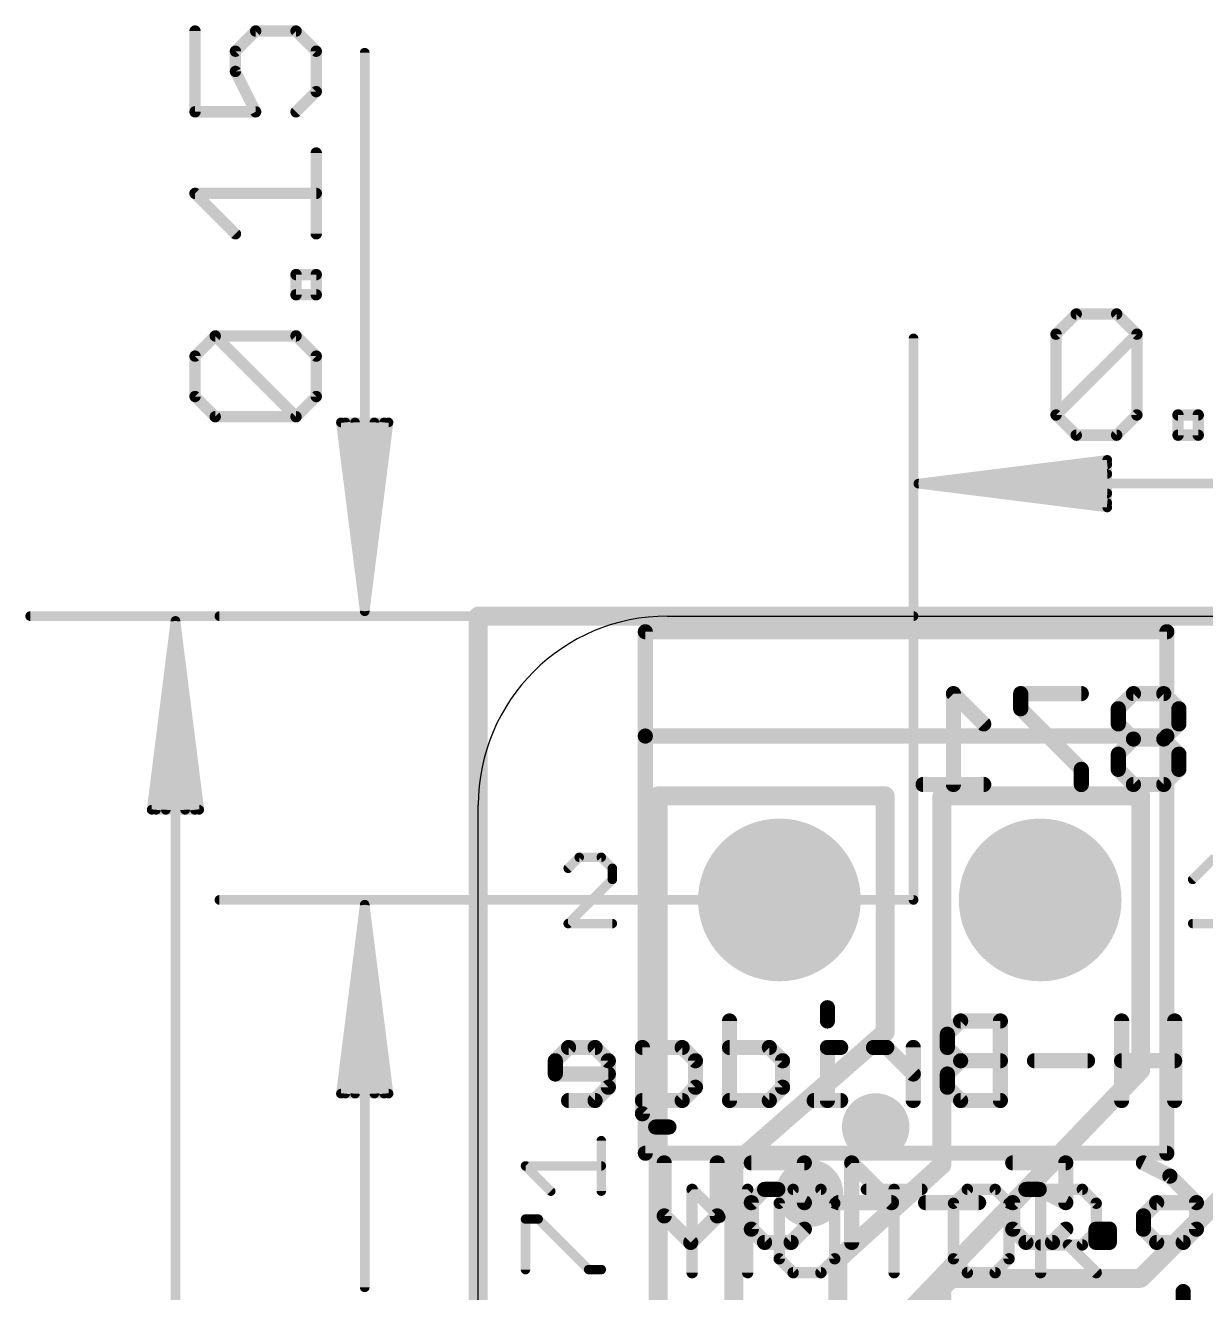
# Model space of a CAD drawing. Extents: x -6.4 to 25.8, y -12.4 to 32.1.
# Drawn here: x -6.08 to 9.76, y 15.05 to 32.06 of the extents above; entities that cross this region are included whole.
import ezdxf

# ---------------------------------------------------------------- set-up
doc = ezdxf.new("R2010")
doc.units = 0
for name, color, linetype in [('1', 12, 'CONTINUOUS'), ('16', 132, 'CONTINUOUS'), ('17', 110, 'CONTINUOUS'), ('18', 110, 'CONTINUOUS'), ('20', 53, 'CONTINUOUS'), ('21', 40, 'CONTINUOUS'), ('22', 6, 'CONTINUOUS'), ('23', 53, 'CONTINUOUS'), ('47', 253, 'CONTINUOUS')]:
    doc.layers.add(name, color=color, linetype=linetype)

# ---------------------------------------------------------------- blocks, each defined once
blk = doc.blocks.new('ROUNDP')
at = {"const_width": 0.5}
blk.add_lwpolyline([(0, -0.25, 1), (0, 0.25, 1), (0, -0.25)], format="xyb", dxfattribs=at)
blk = doc.blocks.new('ROUNDV')
at = {"const_width": 0.5}
blk.add_lwpolyline([(0, -0.25, 1), (0, 0.25, 1), (0, -0.25)], format="xyb", dxfattribs=at)

msp = doc.modelspace()

# ---------------------------------------------------------------- linework, layer by layer
at = {"layer": '1', "const_width": 0.254}
for points in [[(0, 24.13), (0, 0)], [(20.32, 24.13), (0, 24.13)], [(2.413, 12.319), (2.413, 21.717)], [(2.413, 21.717), (5.461, 21.717)], [(5.461, 21.717), (5.461, 18.542)], [(6.223, 16.764), (6.223, 21.717)], [(6.223, 21.717), (8.89, 21.717)], [(8.89, 21.717), (8.89, 18.034)], [(5.461, 18.542), (3.429, 16.764)], [(8.89, 18.034), (5.842, 14.859)], [(10.795, 17.145), (8.89, 15.24)], [(3.429, 16.764), (3.429, 12.319)], [(4.826, 15.494), (6.223, 16.764)], [(4.826, 12.7), (4.826, 15.494)], [(6.35, 15.24), (6.223, 15.113)], [(8.89, 15.24), (6.35, 15.24)], [(6.223, 15.113), (6.223, 12.954)]]:
    msp.add_lwpolyline(points, dxfattribs=at)
at = {"layer": '1', "const_width": 0.127}
for points in [[(0.0635, 24.13, 1), (-0.0635, 24.13)], [(0, 24.1935, 1), (0, 24.0665)], [(2.4765, 21.717, 1), (2.3495, 21.717)], [(2.413, 21.7805, 1), (2.413, 21.6535)], [(5.5245, 21.717, 1), (5.3975, 21.717)], [(5.461, 21.6535, 1), (5.461, 21.7805)], [(6.2865, 21.717, 1), (6.1595, 21.717)], [(6.223, 21.7805, 1), (6.223, 21.6535)], [(8.9535, 21.717, 1), (8.8265, 21.717)], [(8.89, 21.6535, 1), (8.89, 21.7805)], [(5.3975, 18.542, 1), (5.5245, 18.542)], [(5.5028, 18.4942, 1), (5.4192, 18.5898)], [(8.8265, 18.034, 1), (8.9535, 18.034)], [(8.9358, 17.99, 1), (8.8442, 18.078)], [(3.4925, 16.764, 1), (3.3655, 16.764)], [(3.3872, 16.8118, 1), (3.4708, 16.7162)], [(6.2657, 16.717, 1), (6.1803, 16.811)], [(6.1595, 16.764, 1), (6.2865, 16.764)], [(4.8895, 15.494, 1), (4.7625, 15.494)], [(4.7833, 15.541, 1), (4.8687, 15.447)], [(6.35, 15.3035, 1), (6.35, 15.1765)], [(6.3949, 15.1951, 1), (6.3051, 15.2849)], [(8.8451, 15.2849, 1), (8.9349, 15.1951)], [(8.89, 15.1765, 1), (8.89, 15.3035)], [(6.2865, 15.113, 1), (6.1595, 15.113)], [(6.1781, 15.1579, 1), (6.2679, 15.0681)]]:
    msp.add_lwpolyline(points, format="xyb", dxfattribs=at)
at = {"layer": '16', "const_width": 0.254}
for points in [[(0, 24.13), (0, 0)], [(20.32, 24.13), (0, 24.13)]]:
    msp.add_lwpolyline(points, dxfattribs=at)
at = {"layer": '16', "const_width": 0.127}
for points in [[(0.0635, 24.13, 1), (-0.0635, 24.13)], [(0, 24.1935, 1), (0, 24.0665)]]:
    msp.add_lwpolyline(points, format="xyb", dxfattribs=at)
at = {"layer": '20'}
for p, q in [((2.54, 24.13), (17.78, 24.13)), ((0, 2.54), (0, 21.59))]:
    msp.add_line(p, q, dxfattribs=at)
msp.add_arc((2.54, 21.59), 2.54, 90, 180, dxfattribs=at)
at = {"layer": '21'}
for points, const_width in [([(9.242, 23.92), (2.242, 23.92)], 0.2032), ([(2.242, 23.92), (2.242, 22.52)], 0.2032), ([(9.242, 22.52), (9.242, 23.92)], 0.2032), ([(2.242, 22.52), (2.242, 16.92)], 0.2032), ([(9.242, 22.52), (2.242, 22.52)], 0.2032), ([(9.242, 16.92), (9.242, 22.52)], 0.2032), ([(1.3548, 20.8923), (1.2065, 20.744)], 0.127), ([(1.6514, 20.8923), (1.3548, 20.8923)], 0.127), ([(1.7997, 20.744), (1.6514, 20.8923)], 0.127), ([(9.5885, 20.5957), (9.8851, 20.8923)], 0.127), ([(1.7997, 20.5957), (1.7997, 20.744)], 0.127), ([(1.2065, 20.0025), (1.7997, 20.5957)], 0.127), ([(1.7997, 20.0025), (1.2065, 20.0025)], 0.127), ([(9.5885, 20.0025), (10.1817, 20.0025)], 0.127), ([(1.651, 16.4107), (1.651, 17.0886)], 0.127), ([(2.242, 16.92), (9.242, 16.92)], 0.2032), ([(0.9731, 16.4107), (0.6341, 16.7496)], 0.127), ([(0.6341, 16.7496), (1.651, 16.7496)], 0.127), ([(2.8702, 15.3162), (2.8702, 16.4348)], 0.1524), ([(2.8702, 16.4348), (3.2431, 16.0619)], 0.1524), ([(3.2431, 16.0619), (3.6159, 16.4348)], 0.1524), ([(3.6159, 16.4348), (3.6159, 15.3162)], 0.1524), ([(4.226, 16.4348), (4.0396, 16.2483)], 0.1524), ([(4.5989, 16.4348), (4.226, 16.4348)], 0.1524), ([(4.7853, 16.2483), (4.5989, 16.4348)], 0.1524), ([(5.209, 16.4348), (5.9547, 16.4348)], 0.1524), ([(5.5818, 15.3162), (5.5818, 16.4348)], 0.1524), ([(6.5648, 16.4348), (6.3784, 16.2483)], 0.1524), ([(6.9377, 16.4348), (6.5648, 16.4348)], 0.1524), ([(7.1241, 16.2483), (6.9377, 16.4348)], 0.1524), ([(7.5478, 15.3162), (7.5478, 16.4348)], 0.1524), ([(7.5478, 16.4348), (8.1071, 16.4348)], 0.1524), ([(8.1071, 16.4348), (8.2935, 16.2483)], 0.1524), ([(4.0396, 16.2483), (4.0396, 15.5026)], 0.1524), ([(4.7853, 15.5026), (4.7853, 16.2483)], 0.1524), ([(6.3784, 16.2483), (6.3784, 15.5026)], 0.1524), ([(7.1241, 15.5026), (7.1241, 16.2483)], 0.1524), ([(8.2935, 16.2483), (8.2935, 15.8755)], 0.1524), ([(0.6341, 15.3582), (0.6341, 16.0361)], 0.127), ([(0.6341, 16.0361), (0.8036, 16.0361)], 0.127), ([(0.8036, 16.0361), (1.4815, 15.3582)], 0.127), ([(8.2935, 15.8755), (8.1071, 15.689)], 0.1524), ([(8.1071, 15.689), (7.5478, 15.689)], 0.1524), ([(7.9206, 15.689), (8.2935, 15.3162)], 0.1524), ([(4.0396, 15.5026), (4.226, 15.3162)], 0.1524), ([(4.5989, 15.3162), (4.7853, 15.5026)], 0.1524), ([(6.3784, 15.5026), (6.5648, 15.3162)], 0.1524), ([(6.9377, 15.3162), (7.1241, 15.5026)], 0.1524), ([(1.4815, 15.3582), (1.651, 15.3582)], 0.127), ([(4.226, 15.3162), (4.5989, 15.3162)], 0.1524), ([(6.5648, 15.3162), (6.9377, 15.3162)], 0.1524)]:
    msp.add_lwpolyline(points, dxfattribs=dict(at, const_width=const_width))
for points, const_width in [([(2.242, 23.9708, 1), (2.242, 23.8692)], 0.1016), ([(2.2928, 23.92, 1), (2.1912, 23.92)], 0.1016), ([(9.2928, 23.92, 1), (9.1912, 23.92)], 0.1016), ([(9.242, 23.8692, 1), (9.242, 23.9708)], 0.1016), ([(2.2928, 22.52, 1), (2.1912, 22.52)], 0.1016), ([(2.242, 22.5708, 1), (2.242, 22.4692)], 0.1016), ([(2.1912, 22.52, 1), (2.2928, 22.52)], 0.1016), ([(9.2928, 22.52, 1), (9.1912, 22.52)], 0.1016), ([(9.1912, 22.52, 1), (9.2928, 22.52)], 0.1016), ([(9.242, 22.4692, 1), (9.242, 22.5708)], 0.1016), ([(1.3548, 20.924, 1), (1.3548, 20.8605)], 0.0635), ([(1.3772, 20.8698, 1), (1.3323, 20.9147)], 0.0635), ([(1.6738, 20.9147, 1), (1.6289, 20.8698)], 0.0635), ([(1.6514, 20.8605, 1), (1.6514, 20.924)], 0.0635), ([(1.184, 20.7664, 1), (1.229, 20.7215)], 0.0635), ([(1.8314, 20.744, 1), (1.7679, 20.744)], 0.0635), ([(1.7772, 20.7215, 1), (1.8221, 20.7664)], 0.0635), ([(1.7679, 20.5957, 1), (1.8314, 20.5957)], 0.0635), ([(1.8221, 20.5732, 1), (1.7772, 20.6181)], 0.0635), ([(9.566, 20.6181, 1), (9.611, 20.5732)], 0.0635), ([(1.184, 20.025, 1), (1.229, 19.98)], 0.0635), ([(1.2065, 20.0343, 1), (1.2065, 19.9708)], 0.0635), ([(1.7997, 19.9708, 1), (1.7997, 20.0343)], 0.0635), ([(9.5885, 20.0343, 1), (9.5885, 19.9708)], 0.0635), ([(1.6827, 17.0886, 1), (1.6193, 17.0886)], 0.0635), ([(2.242, 16.9708, 1), (2.242, 16.8692)], 0.1016), ([(9.242, 16.8692, 1), (9.242, 16.9708)], 0.1016), ([(2.1912, 16.92, 1), (2.2928, 16.92)], 0.1016), ([(9.1912, 16.92, 1), (9.2928, 16.92)], 0.1016), ([(0.6341, 16.7814, 1), (0.6341, 16.7179)], 0.0635), ([(0.6566, 16.7721, 1), (0.6117, 16.7272)], 0.0635), ([(1.651, 16.7179, 1), (1.651, 16.7814)], 0.0635), ([(2.9083, 16.4348, 1), (2.8321, 16.4348)], 0.0762), ([(2.8971, 16.4617, 1), (2.8433, 16.4078)], 0.0762), ([(3.654, 16.4348, 1), (3.5778, 16.4348)], 0.0762), ([(3.6428, 16.4078, 1), (3.589, 16.4617)], 0.0762), ([(4.226, 16.4729, 1), (4.226, 16.3967)], 0.0762), ([(4.253, 16.4078, 1), (4.1991, 16.4617)], 0.0762), ([(4.6258, 16.4617, 1), (4.5719, 16.4078)], 0.0762), ([(4.5989, 16.3967, 1), (4.5989, 16.4729)], 0.0762), ([(5.209, 16.4729, 1), (5.209, 16.3967)], 0.0762), ([(5.6199, 16.4348, 1), (5.5437, 16.4348)], 0.0762), ([(5.9547, 16.3967, 1), (5.9547, 16.4729)], 0.0762), ([(6.5648, 16.4729, 1), (6.5648, 16.3967)], 0.0762), ([(6.5918, 16.4078, 1), (6.5379, 16.4617)], 0.0762), ([(6.9646, 16.4617, 1), (6.9107, 16.4078)], 0.0762), ([(6.9377, 16.3967, 1), (6.9377, 16.4729)], 0.0762), ([(7.5859, 16.4348, 1), (7.5097, 16.4348)], 0.0762), ([(7.5478, 16.4729, 1), (7.5478, 16.3967)], 0.0762), ([(8.134, 16.4617, 1), (8.0801, 16.4078)], 0.0762), ([(8.1071, 16.3967, 1), (8.1071, 16.4729)], 0.0762), ([(0.9506, 16.3882, 1), (0.9955, 16.4331)], 0.0635), ([(1.6193, 16.4107, 1), (1.6827, 16.4107)], 0.0635), ([(4.0777, 16.2483, 1), (4.0015, 16.2483)], 0.0762), ([(4.0127, 16.2753, 1), (4.0665, 16.2214)], 0.0762), ([(4.8234, 16.2483, 1), (4.7472, 16.2483)], 0.0762), ([(4.7584, 16.2214, 1), (4.8122, 16.2753)], 0.0762), ([(6.3514, 16.2753, 1), (6.4053, 16.2214)], 0.0762), ([(6.4165, 16.2483, 1), (6.3403, 16.2483)], 0.0762), ([(7.1622, 16.2483, 1), (7.086, 16.2483)], 0.0762), ([(7.0972, 16.2214, 1), (7.151, 16.2753)], 0.0762), ([(8.3316, 16.2483, 1), (8.2554, 16.2483)], 0.0762), ([(8.2666, 16.2214, 1), (8.3204, 16.2753)], 0.0762), ([(0.6341, 16.0679, 1), (0.6341, 16.0044)], 0.0635), ([(0.6659, 16.0361, 1), (0.6024, 16.0361)], 0.0635), ([(0.8261, 16.0586, 1), (0.7812, 16.0137)], 0.0635), ([(0.8036, 16.0044, 1), (0.8036, 16.0679)], 0.0635), ([(3.2161, 16.0888, 1), (3.27, 16.035)], 0.0762), ([(3.2161, 16.035, 1), (3.27, 16.0888)], 0.0762), ([(8.2554, 15.8755, 1), (8.3316, 15.8755)], 0.0762), ([(8.3204, 15.8485, 1), (8.2666, 15.9024)], 0.0762), ([(7.5478, 15.7271, 1), (7.5478, 15.6509)], 0.0762), ([(7.9476, 15.716, 1), (7.8937, 15.6621)], 0.0762), ([(8.0801, 15.716, 1), (8.134, 15.6621)], 0.0762), ([(8.1071, 15.6509, 1), (8.1071, 15.7271)], 0.0762), ([(4.0665, 15.5296, 1), (4.0127, 15.4757)], 0.0762), ([(4.0015, 15.5026, 1), (4.0777, 15.5026)], 0.0762), ([(4.7472, 15.5026, 1), (4.8234, 15.5026)], 0.0762), ([(4.8122, 15.4757, 1), (4.7584, 15.5296)], 0.0762), ([(6.4053, 15.5296, 1), (6.3514, 15.4757)], 0.0762), ([(6.3403, 15.5026, 1), (6.4165, 15.5026)], 0.0762), ([(7.086, 15.5026, 1), (7.1622, 15.5026)], 0.0762), ([(7.151, 15.4757, 1), (7.0972, 15.5296)], 0.0762), ([(0.6024, 15.3582, 1), (0.6659, 15.3582)], 0.0635), ([(1.4815, 15.3899, 1), (1.4815, 15.3264)], 0.0635), ([(1.4591, 15.3357, 1), (1.504, 15.3806)], 0.0635), ([(1.651, 15.3264, 1), (1.651, 15.3899)], 0.0635), ([(2.8321, 15.3162, 1), (2.9083, 15.3162)], 0.0762), ([(3.5778, 15.3162, 1), (3.654, 15.3162)], 0.0762), ([(4.226, 15.3543, 1), (4.226, 15.2781)], 0.0762), ([(4.1991, 15.2893, 1), (4.253, 15.3431)], 0.0762), ([(4.5719, 15.3431, 1), (4.6258, 15.2893)], 0.0762), ([(4.5989, 15.2781, 1), (4.5989, 15.3543)], 0.0762), ([(5.5437, 15.3162, 1), (5.6199, 15.3162)], 0.0762), ([(6.5648, 15.3543, 1), (6.5648, 15.2781)], 0.0762), ([(6.5379, 15.2893, 1), (6.5918, 15.3431)], 0.0762), ([(6.9107, 15.3431, 1), (6.9646, 15.2893)], 0.0762), ([(6.9377, 15.2781, 1), (6.9377, 15.3543)], 0.0762), ([(7.5097, 15.3162, 1), (7.5859, 15.3162)], 0.0762), ([(8.2665, 15.2893, 1), (8.3204, 15.3431)], 0.0762)]:
    msp.add_lwpolyline(points, format="xyb", dxfattribs=dict(at, const_width=const_width))
at = {"layer": '22', "const_width": 0.1016}
for points in [[(6.4133, 23.1256, 1), (6.3414, 23.0537)], [(6.4281, 23.0896, 1), (6.3265, 23.0896)], [(7.2803, 23.1404, 1), (7.2803, 23.0388)], [(7.3311, 23.0896, 1), (7.2295, 23.0896)], [(8.0938, 23.0388, 1), (8.0938, 23.1404)], [(8.7934, 23.1404, 1), (8.7934, 23.0388)], [(8.8293, 23.0537, 1), (8.7575, 23.1256)], [(9.2361, 23.1256, 1), (9.1643, 23.0537)], [(9.2002, 23.0388, 1), (9.2002, 23.1404)], [(7.3162, 22.9222, 1), (7.2444, 22.8503)], [(8.6409, 22.8863, 1), (8.5392, 22.8863)], [(8.5541, 22.9222, 1), (8.626, 22.8503)], [(9.4543, 22.8863, 1), (9.3527, 22.8863)], [(9.3676, 22.8503, 1), (9.4395, 22.9222)], [(7.2295, 22.8863, 1), (7.3311, 22.8863)], [(6.7482, 22.647, 1), (6.82, 22.7188)], [(8.626, 22.7188, 1), (8.5541, 22.647)], [(8.5392, 22.6829, 1), (8.6409, 22.6829)], [(9.3527, 22.6829, 1), (9.4543, 22.6829)], [(9.4395, 22.647, 1), (9.3676, 22.7188)], [(8.7934, 22.5303, 1), (8.7934, 22.4287)], [(8.8293, 22.4436, 1), (8.7575, 22.5154)], [(8.7575, 22.4436, 1), (8.8293, 22.5154)], [(9.2361, 22.5154, 1), (9.1643, 22.4436)], [(9.1643, 22.5154, 1), (9.2361, 22.4436)], [(9.2002, 22.4287, 1), (9.2002, 22.5303)], [(8.6409, 22.2761, 1), (8.5392, 22.2761)], [(8.5541, 22.3121, 1), (8.626, 22.2402)], [(9.4543, 22.2761, 1), (9.3527, 22.2761)], [(9.3676, 22.2402, 1), (9.4395, 22.3121)], [(8.1446, 22.0728, 1), (8.043, 22.0728)], [(8.0579, 22.0369, 1), (8.1297, 22.1087)], [(8.626, 22.1087, 1), (8.5541, 22.0369)], [(8.5392, 22.0728, 1), (8.6409, 22.0728)], [(9.3527, 22.0728, 1), (9.4543, 22.0728)], [(9.4395, 22.0369, 1), (9.3676, 22.1087)], [(5.9706, 21.9202, 1), (5.9706, 21.8186)], [(6.7841, 21.8186, 1), (6.7841, 21.9202)], [(8.7934, 21.9202, 1), (8.7934, 21.8186)], [(8.7575, 21.8335, 1), (8.8293, 21.9053)], [(9.1643, 21.9053, 1), (9.2361, 21.8335)], [(9.2002, 21.8186, 1), (9.2002, 21.9202)], [(6.3265, 21.8694, 1), (6.4281, 21.8694)], [(8.043, 21.8694, 1), (8.1446, 21.8694)], [(4.7369, 18.8733, 1), (4.6353, 18.8733)], [(3.4234, 18.6953, 1), (3.3218, 18.6953)], [(4.6353, 18.6953, 1), (4.7369, 18.6953)], [(6.4741, 18.7461, 1), (6.4741, 18.6445)], [(6.51, 18.6594, 1), (6.4382, 18.7312)], [(7.0587, 18.6953, 1), (6.9571, 18.6953)], [(7.0079, 18.6445, 1), (7.0079, 18.7461)], [(8.6857, 18.6953, 1), (8.5841, 18.6953)], [(9.3975, 18.6953, 1), (9.2959, 18.6953)], [(6.3469, 18.5174, 1), (6.2453, 18.5174)], [(6.2602, 18.5533, 1), (6.332, 18.4814)], [(1.2118, 18.3902, 1), (1.2118, 18.2886)], [(1.2477, 18.3035, 1), (1.1759, 18.3753)], [(1.6036, 18.3753, 1), (1.5318, 18.3035)], [(1.5677, 18.2886, 1), (1.5677, 18.3902)], [(2.254, 18.3394, 1), (2.1524, 18.3394)], [(2.2032, 18.3902, 1), (2.2032, 18.2886)], [(2.773, 18.3753, 1), (2.7012, 18.3035)], [(2.7371, 18.2886, 1), (2.7371, 18.3902)], [(3.3726, 18.3902, 1), (3.3726, 18.2886)], [(3.9424, 18.3753, 1), (3.8706, 18.3035)], [(3.9065, 18.2886, 1), (3.9065, 18.3902)], [(4.6861, 18.3902, 1), (4.6861, 18.2886)], [(4.7369, 18.3394, 1), (4.6353, 18.3394)], [(4.864, 18.2886, 1), (4.864, 18.3902)], [(5.3047, 18.3902, 1), (5.3047, 18.2886)], [(5.5185, 18.3753, 1), (5.4467, 18.3035)], [(5.4826, 18.2886, 1), (5.4826, 18.3902)], [(5.8893, 18.3394, 1), (5.7877, 18.3394)], [(6.332, 18.3753, 1), (6.2602, 18.3035)], [(6.2453, 18.3394, 1), (6.3469, 18.3394)], [(1.0846, 18.1615, 1), (0.983, 18.1615)], [(0.9979, 18.1974, 1), (1.0698, 18.1255)], [(1.7964, 18.1615, 1), (1.6948, 18.1615)], [(1.7097, 18.1255, 1), (1.7816, 18.1974)], [(2.9658, 18.1615, 1), (2.8642, 18.1615)], [(2.8791, 18.1255, 1), (2.951, 18.1974)], [(4.1352, 18.1615, 1), (4.0336, 18.1615)], [(4.0485, 18.1255, 1), (4.1204, 18.1974)], [(6.4741, 18.2123, 1), (6.4741, 18.1107)], [(6.51, 18.1255, 1), (6.4382, 18.1974)], [(6.4382, 18.1255, 1), (6.51, 18.1974)], [(7.0079, 18.1107, 1), (7.0079, 18.2123)], [(7.4655, 18.2123, 1), (7.4655, 18.1107)], [(8.1773, 18.1107, 1), (8.1773, 18.2123)], [(8.6349, 18.2123, 1), (8.6349, 18.1107)], [(9.3467, 18.1107, 1), (9.3467, 18.2123)], [(1.0338, 18.0343, 1), (1.0338, 17.9327)], [(0.983, 17.9835, 1), (1.0846, 17.9835)], [(1.7456, 17.9327, 1), (1.7456, 18.0343)], [(5.8026, 17.9476, 1), (5.8745, 18.0194)], [(6.3469, 17.9835, 1), (6.2453, 17.9835)], [(6.2602, 18.0194, 1), (6.332, 17.9476)], [(1.7816, 17.7696, 1), (1.7097, 17.8415)], [(2.951, 17.7696, 1), (2.8791, 17.8415)], [(4.1204, 17.7696, 1), (4.0485, 17.8415)], [(6.332, 17.8415, 1), (6.2602, 17.7696)], [(1.2118, 17.6784, 1), (1.2118, 17.5768)], [(1.5318, 17.6635, 1), (1.6036, 17.5917)], [(1.5677, 17.5768, 1), (1.5677, 17.6784)], [(1.6948, 17.8056, 1), (1.7964, 17.8056)], [(2.2032, 17.6784, 1), (2.2032, 17.5768)], [(2.7012, 17.6635, 1), (2.773, 17.5917)], [(2.7371, 17.5768, 1), (2.7371, 17.6784)], [(2.8642, 17.8056, 1), (2.9658, 17.8056)], [(3.3726, 17.6784, 1), (3.3726, 17.5768)], [(3.8706, 17.6635, 1), (3.9424, 17.5917)], [(3.9065, 17.5768, 1), (3.9065, 17.6784)], [(4.0336, 17.8056, 1), (4.1352, 17.8056)], [(4.5081, 17.6784, 1), (4.5081, 17.5768)], [(4.864, 17.5768, 1), (4.864, 17.6784)], [(6.2453, 17.8056, 1), (6.3469, 17.8056)], [(6.4741, 17.6784, 1), (6.4741, 17.5768)], [(6.4382, 17.5917, 1), (6.51, 17.6635)], [(7.0079, 17.5768, 1), (7.0079, 17.6784)], [(2.2392, 17.4856, 1), (2.1673, 17.4137)], [(3.3218, 17.6276, 1), (3.4234, 17.6276)], [(4.6353, 17.6276, 1), (4.7369, 17.6276)], [(5.7877, 17.6276, 1), (5.8893, 17.6276)], [(6.9571, 17.6276, 1), (7.0587, 17.6276)], [(8.5841, 17.6276, 1), (8.6857, 17.6276)], [(9.2959, 17.6276, 1), (9.3975, 17.6276)], [(2.1524, 17.4497, 1), (2.254, 17.4497)], [(2.3812, 17.3225, 1), (2.3812, 17.2209)], [(2.3453, 17.2358, 1), (2.4171, 17.3076)], [(2.5591, 17.2209, 1), (2.5591, 17.3225)], [(2.5464, 16.7903, 1), (2.4448, 16.7903)], [(3.2582, 16.7903, 1), (3.1566, 16.7903)], [(3.665, 16.8411, 1), (3.665, 16.7395)], [(4.4276, 16.7903, 1), (4.326, 16.7903)], [(4.3768, 16.7395, 1), (4.3768, 16.8411)], [(5.0631, 16.7903, 1), (4.9615, 16.7903)], [(5.0482, 16.8262, 1), (4.9764, 16.7544)], [(7.1732, 16.8411, 1), (7.1732, 16.7395)], [(7.9358, 16.7903, 1), (7.8342, 16.7903)], [(7.885, 16.7395, 1), (7.885, 16.8411)], [(8.95, 16.8357, 1), (8.9045, 16.7449)], [(9.3191, 16.6483, 1), (9.2472, 16.5764)], [(9.2604, 16.5669, 1), (9.3059, 16.6578)], [(3.8429, 16.4852, 1), (3.8429, 16.3836)], [(3.8788, 16.3985, 1), (3.807, 16.4703)], [(4.0436, 16.4798, 1), (3.9982, 16.389)], [(4.0209, 16.3836, 1), (4.0209, 16.4852)], [(7.3511, 16.4852, 1), (7.3511, 16.3836)], [(7.387, 16.3985, 1), (7.3152, 16.4703)], [(7.5518, 16.4798, 1), (7.5064, 16.389)], [(7.5291, 16.3836, 1), (7.5291, 16.4852)], [(3.7158, 16.2565, 1), (3.6142, 16.2565)], [(3.6291, 16.2924, 1), (3.7009, 16.2205)], [(4.3541, 16.211, 1), (4.3995, 16.3019)], [(4.8344, 16.3073, 1), (4.8344, 16.2057)], [(5.5103, 16.2205, 1), (5.5821, 16.2924)], [(5.5462, 16.2057, 1), (5.5462, 16.3073)], [(6.0038, 16.3073, 1), (6.0038, 16.2057)], [(6.7156, 16.2057, 1), (6.7156, 16.3073)], [(7.1372, 16.2924, 1), (7.2091, 16.2205)], [(7.224, 16.2565, 1), (7.1224, 16.2565)], [(7.8623, 16.211, 1), (7.9077, 16.3019)], [(9.1052, 16.3073, 1), (9.1052, 16.2057)], [(9.1411, 16.2205, 1), (9.0693, 16.2924)], [(9.6899, 16.2565, 1), (9.5883, 16.2565)], [(9.6031, 16.2205, 1), (9.675, 16.2924)], [(9.6391, 16.2057, 1), (9.6391, 16.3073)], [(2.5315, 16.1144, 1), (2.4597, 16.0426)], [(3.2433, 16.0426, 1), (3.1715, 16.1144)], [(4.326, 16.2565, 1), (4.4276, 16.2565)], [(7.8342, 16.2565, 1), (7.9358, 16.2565)], [(8.8913, 16.1144, 1), (8.9632, 16.0426)], [(8.9781, 16.0785, 1), (8.8765, 16.0785)], [(2.4448, 16.0785, 1), (2.5464, 16.0785)], [(3.1566, 16.0785, 1), (3.2582, 16.0785)], [(3.7009, 15.9365, 1), (3.6291, 15.8646)], [(4.4127, 15.8646, 1), (4.3409, 15.9365)], [(7.2091, 15.9365, 1), (7.1372, 15.8646)], [(7.9209, 15.8646, 1), (7.8491, 15.9365)], [(8.2917, 15.9514, 1), (8.2917, 15.8498)], [(8.3425, 15.9006, 1), (8.2409, 15.9006)], [(8.5205, 15.9006, 1), (8.4189, 15.9006)], [(8.4697, 15.8498, 1), (8.4697, 15.9514)], [(8.9632, 15.9365, 1), (8.8913, 15.8646)], [(9.675, 15.8646, 1), (9.6031, 15.9365)], [(3.6142, 15.9006, 1), (3.7158, 15.9006)], [(3.8429, 15.7734, 1), (3.8429, 15.6718)], [(4.1988, 15.6718, 1), (4.1988, 15.7734)], [(7.1224, 15.9006, 1), (7.224, 15.9006)], [(7.3511, 15.7734, 1), (7.3511, 15.6718)], [(7.707, 15.6718, 1), (7.707, 15.7734)], [(8.2917, 15.7734, 1), (8.2917, 15.6718)], [(8.4697, 15.6718, 1), (8.4697, 15.7734)], [(8.8765, 15.9006, 1), (8.9781, 15.9006)], [(9.1052, 15.7734, 1), (9.1052, 15.6718)], [(9.4611, 15.6718, 1), (9.4611, 15.7734)], [(9.5883, 15.9006, 1), (9.6899, 15.9006)], [(2.8156, 15.7585, 1), (2.8874, 15.6867)], [(2.8156, 15.6867, 1), (2.8874, 15.7585)], [(3.807, 15.6867, 1), (3.8788, 15.7585)], [(4.1629, 15.7585, 1), (4.2348, 15.6867)], [(4.9615, 15.7226, 1), (5.0631, 15.7226)], [(7.3152, 15.6867, 1), (7.387, 15.7585)], [(7.6711, 15.7585, 1), (7.7429, 15.6867)], [(8.2409, 15.7226, 1), (8.3425, 15.7226)], [(8.4189, 15.7226, 1), (8.5205, 15.7226)], [(9.0693, 15.6867, 1), (9.1411, 15.7585)], [(9.4252, 15.7585, 1), (9.497, 15.6867)], [(9.5119, 15.0633, 1), (9.4103, 15.0633)]]:
    msp.add_lwpolyline(points, format="xyb", dxfattribs=at)
at = {"layer": '22', "const_width": 0.2032}
for points in [[(6.7841, 22.6829), (6.3773, 23.0896)], [(6.3773, 23.0896), (6.3773, 21.8694)], [(8.0938, 23.0896), (7.2803, 23.0896)], [(7.2803, 23.0896), (7.2803, 22.8863)], [(8.7934, 23.0896), (8.59, 22.8863)], [(9.2002, 23.0896), (8.7934, 23.0896)], [(9.4035, 22.8863), (9.2002, 23.0896)], [(7.2803, 22.8863), (8.0938, 22.0728)], [(8.59, 22.8863), (8.59, 22.6829)], [(9.4035, 22.6829), (9.4035, 22.8863)], [(8.59, 22.6829), (8.7934, 22.4795)], [(9.2002, 22.4795), (9.4035, 22.6829)], [(8.7934, 22.4795), (8.59, 22.2761)], [(9.2002, 22.4795), (8.7934, 22.4795)], [(9.4035, 22.2761), (9.2002, 22.4795)], [(8.59, 22.2761), (8.59, 22.0728)], [(9.4035, 22.0728), (9.4035, 22.2761)], [(8.0938, 22.0728), (8.0938, 21.8694)], [(8.59, 22.0728), (8.7934, 21.8694)], [(9.2002, 21.8694), (9.4035, 22.0728)], [(6.7841, 21.8694), (5.9706, 21.8694)], [(8.7934, 21.8694), (9.2002, 21.8694)], [(4.6861, 18.8733), (4.6861, 18.6953)], [(3.3726, 18.6953), (3.3726, 17.6276)], [(6.4741, 18.6953), (6.2961, 18.5174)], [(7.0079, 18.6953), (6.4741, 18.6953)], [(7.0079, 17.6276), (7.0079, 18.6953)], [(8.6349, 18.6953), (8.6349, 17.6276)], [(9.3467, 17.6276), (9.3467, 18.6953)], [(6.2961, 18.5174), (6.2961, 18.3394)], [(1.2118, 18.3394), (1.0338, 18.1615)], [(1.5677, 18.3394), (1.2118, 18.3394)], [(1.7456, 18.1615), (1.5677, 18.3394)], [(2.2032, 17.4497), (2.2032, 18.3394)], [(2.2032, 18.3394), (2.7371, 18.3394)], [(2.7371, 18.3394), (2.915, 18.1615)], [(3.9065, 18.3394), (3.3726, 18.3394)], [(4.0844, 18.1615), (3.9065, 18.3394)], [(4.864, 18.3394), (4.6861, 18.3394)], [(4.6861, 18.3394), (4.6861, 17.6276)], [(5.4826, 18.3394), (5.3047, 18.3394)], [(5.8385, 17.9835), (5.4826, 18.3394)], [(5.8385, 17.6276), (5.8385, 18.3394)], [(6.2961, 18.3394), (6.4741, 18.1615)], [(1.0338, 18.1615), (1.0338, 17.9835)], [(1.7456, 17.8056), (1.7456, 18.1615)], [(2.915, 18.1615), (2.915, 17.8056)], [(4.0844, 17.8056), (4.0844, 18.1615)], [(6.4741, 18.1615), (6.2961, 17.9835)], [(7.0079, 18.1615), (6.4741, 18.1615)], [(8.1773, 18.1615), (7.4655, 18.1615)], [(9.3467, 18.1615), (8.6349, 18.1615)], [(1.0338, 17.9835), (1.7456, 17.9835)], [(6.2961, 17.9835), (6.2961, 17.8056)], [(1.5677, 17.6276), (1.7456, 17.8056)], [(2.915, 17.8056), (2.7371, 17.6276)], [(3.9065, 17.6276), (4.0844, 17.8056)], [(6.2961, 17.8056), (6.4741, 17.6276)], [(1.2118, 17.6276), (1.5677, 17.6276)], [(2.7371, 17.6276), (2.2032, 17.6276)], [(3.3726, 17.6276), (3.9065, 17.6276)], [(4.864, 17.6276), (4.5081, 17.6276)], [(6.4741, 17.6276), (7.0079, 17.6276)], [(2.3812, 17.2717), (2.2032, 17.4497)], [(2.5591, 17.2717), (2.3812, 17.2717)], [(2.4956, 16.0785), (2.4956, 16.7903)], [(3.2074, 16.7903), (3.2074, 16.0785)], [(3.665, 16.7903), (4.3768, 16.7903)], [(4.3768, 16.7903), (4.3768, 16.2565)], [(5.0123, 15.7226), (5.0123, 16.7903)], [(5.0123, 16.7903), (5.5462, 16.2565)], [(7.1732, 16.7903), (7.885, 16.7903)], [(7.885, 16.7903), (7.885, 16.2565)], [(8.9273, 16.7903), (9.2832, 16.6124)], [(9.2832, 16.6124), (9.6391, 16.2565)], [(3.8429, 16.4344), (3.665, 16.2565)], [(4.0209, 16.4344), (3.8429, 16.4344)], [(4.3768, 16.2565), (4.0209, 16.4344)], [(7.3511, 16.4344), (7.1732, 16.2565)], [(7.5291, 16.4344), (7.3511, 16.4344)], [(7.885, 16.2565), (7.5291, 16.4344)], [(3.665, 16.2565), (3.665, 15.9006)], [(5.5462, 16.2565), (4.8344, 16.2565)], [(6.7156, 16.2565), (6.0038, 16.2565)], [(7.1732, 16.2565), (7.1732, 15.9006)], [(8.9273, 16.0785), (9.1052, 16.2565)], [(9.1052, 16.2565), (9.6391, 16.2565)], [(9.6391, 16.2565), (9.6391, 15.9006)], [(2.8515, 15.7226), (2.4956, 16.0785)], [(3.2074, 16.0785), (2.8515, 15.7226)], [(8.9273, 15.9006), (8.9273, 16.0785)], [(3.665, 15.9006), (3.8429, 15.7226)], [(4.1988, 15.7226), (4.3768, 15.9006)], [(7.1732, 15.9006), (7.3511, 15.7226)], [(7.707, 15.7226), (7.885, 15.9006)], [(8.4697, 15.9006), (8.2917, 15.9006)], [(8.2917, 15.9006), (8.2917, 15.7226)], [(8.4697, 15.7226), (8.4697, 15.9006)], [(9.1052, 15.7226), (8.9273, 15.9006)], [(9.6391, 15.9006), (9.4611, 15.7226)], [(3.8429, 15.7226), (4.1988, 15.7226)], [(7.3511, 15.7226), (7.707, 15.7226)], [(8.2917, 15.7226), (8.4697, 15.7226)], [(9.4611, 15.7226), (9.1052, 15.7226)], [(9.4611, 15.0633), (9.4611, 14.8853)]]:
    msp.add_lwpolyline(points, dxfattribs=at)
at = {"layer": '23'}
msp.add_point((5.842, 20.32), dxfattribs=at)
at = {"layer": '47'}
for points, const_width in [([(-3.8017, 31.9838), (-3.8017, 30.8991)], 0.1524), ([(-3.2594, 31.7126), (-2.9882, 31.9838)], 0.1524), ([(-2.9882, 31.9838), (-2.4459, 31.9838)], 0.1524), ([(-2.4459, 31.9838), (-2.1747, 31.7126)], 0.1524), ([(-3.2594, 31.4414), (-3.2594, 31.7126)], 0.1524), ([(-2.1747, 31.7126), (-2.1747, 31.1703)], 0.1524), ([(-1.524, 24.195), (-1.524, 31.6928)], 0.13), ([(-2.9882, 30.8991), (-3.2594, 31.4414)], 0.1524), ([(-2.1747, 31.1703), (-2.4459, 30.8991)], 0.1524), ([(-3.8017, 30.8991), (-2.9882, 30.8991)], 0.1524), ([(-2.1747, 29.2619), (-2.1747, 30.3466)], 0.1524), ([(-3.2594, 29.2619), (-3.8017, 29.8043)], 0.1524), ([(-3.8017, 29.8043), (-2.1747, 29.8043)], 0.1524), ([(-2.4459, 28.4434), (-2.4459, 28.7145)], 0.1524), ([(-2.4459, 28.7145), (-2.1747, 28.7145)], 0.1524), ([(-2.1747, 28.7145), (-2.1747, 28.4434)], 0.1524), ([(-2.1747, 28.4434), (-2.4459, 28.4434)], 0.1524), ([(7.7548, 27.9145), (8.026, 28.1857)], 0.1524), ([(8.026, 28.1857), (8.5683, 28.1857)], 0.1524), ([(8.5683, 28.1857), (8.8395, 27.9145)], 0.1524), ([(-3.8017, 27.6197), (-3.5305, 27.8909)], 0.1524), ([(-3.5305, 27.8909), (-2.4459, 27.8909)], 0.1524), ([(-2.4459, 26.8062), (-3.5305, 27.8909)], 0.1524), ([(-2.4459, 27.8909), (-2.1747, 27.6197)], 0.1524), ([(5.842, 20.32), (5.842, 27.858)], 0.13), ([(7.7548, 26.8299), (7.7548, 27.9145)], 0.1524), ([(7.7548, 26.8299), (8.8395, 27.9145)], 0.1524), ([(8.8395, 27.9145), (8.8395, 26.8299)], 0.1524), ([(-3.8017, 27.0774), (-3.8017, 27.6197)], 0.1524), ([(-2.1747, 27.6197), (-2.1747, 27.0774)], 0.1524), ([(-3.5305, 26.8062), (-3.8017, 27.0774)], 0.1524), ([(-2.1747, 27.0774), (-2.4459, 26.8062)], 0.1524), ([(-2.4459, 26.8062), (-3.5305, 26.8062)], 0.1524), ([(8.026, 26.5587), (7.7548, 26.8299)], 0.1524), ([(8.8395, 26.8299), (8.5683, 26.5587)], 0.1524), ([(9.392, 26.5587), (9.392, 26.8299)], 0.1524), ([(9.392, 26.8299), (9.6631, 26.8299)], 0.1524), ([(9.6631, 26.8299), (9.6631, 26.5587)], 0.1524), ([(-1.524, 24.195), (-1.8432, 26.73)], 0.13), ([(-1.8432, 26.73), (-1.2048, 26.73)], 0.13), ([(-1.524, 24.195), (-1.784, 26.73)], 0.13), ([(-1.524, 24.195), (-1.654, 26.73)], 0.13), ([(-1.2048, 26.73), (-1.524, 24.195)], 0.13), ([(-1.394, 26.73), (-1.524, 24.195)], 0.13), ([(-1.264, 26.73), (-1.524, 24.195)], 0.13), ([(8.5683, 26.5587), (8.026, 26.5587)], 0.1524), ([(9.6631, 26.5587), (9.392, 26.5587)], 0.1524), ([(5.907, 25.908), (8.442, 26.2272)], 0.13), ([(5.907, 25.908), (8.442, 26.168)], 0.13), ([(8.442, 26.2272), (8.442, 25.5888)], 0.13), ([(5.907, 25.908), (8.442, 26.038)], 0.13), ([(5.907, 25.908), (14.413, 25.908)], 0.13), ([(8.442, 25.5888), (5.907, 25.908)], 0.13), ([(8.442, 25.778), (5.907, 25.908)], 0.13), ([(8.442, 25.648), (5.907, 25.908)], 0.13), ([(11.176, 24.13), (-6.014, 24.13)], 0.13), ([(5.842, 24.13), (-3.474, 24.13)], 0.13), ([(-4.064, 24.065), (-4.3832, 21.53)], 0.13), ([(-4.064, 24.065), (-4.324, 21.53)], 0.13), ([(-4.064, 24.065), (-4.194, 21.53)], 0.13), ([(-4.064, 0.065), (-4.064, 24.065)], 0.13), ([(-3.7448, 21.53), (-4.064, 24.065)], 0.13), ([(-3.934, 21.53), (-4.064, 24.065)], 0.13), ([(-3.804, 21.53), (-4.064, 24.065)], 0.13), ([(-4.3832, 21.53), (-3.7448, 21.53)], 0.13), ([(5.842, 20.32), (-3.474, 20.32)], 0.13), ([(-1.524, 20.255), (-1.8432, 17.72)], 0.13), ([(-1.524, 20.255), (-1.784, 17.72)], 0.13), ([(-1.524, 20.255), (-1.654, 17.72)], 0.13), ([(-1.524, 20.255), (-1.524, 15.12)], 0.13), ([(-1.2048, 17.72), (-1.524, 20.255)], 0.13), ([(-1.394, 17.72), (-1.524, 20.255)], 0.13), ([(-1.264, 17.72), (-1.524, 20.255)], 0.13), ([(-1.8432, 17.72), (-1.2048, 17.72)], 0.13)]:
    msp.add_lwpolyline(points, dxfattribs=dict(at, const_width=const_width))
for points, const_width in [([(-3.7636, 31.9838, 1), (-3.8398, 31.9838)], 0.0762), ([(-2.9882, 32.0219, 1), (-2.9882, 31.9457)], 0.0762), ([(-2.9613, 31.9568, 1), (-3.0151, 32.0107)], 0.0762), ([(-2.4189, 32.0107, 1), (-2.4728, 31.9568)], 0.0762), ([(-2.4459, 31.9457, 1), (-2.4459, 32.0219)], 0.0762), ([(-3.2213, 31.7126, 1), (-3.2975, 31.7126)], 0.0762), ([(-3.2863, 31.7395, 1), (-3.2324, 31.6856)], 0.0762), ([(-2.1366, 31.7126, 1), (-2.2128, 31.7126)], 0.0762), ([(-2.2016, 31.6856, 1), (-2.1478, 31.7395)], 0.0762), ([(-1.4915, 31.6928, 1), (-1.5565, 31.6928)], 0.065), ([(-3.2975, 31.4414, 1), (-3.2213, 31.4414)], 0.0762), ([(-3.2253, 31.4585, 1), (-3.2934, 31.4244)], 0.0762), ([(-2.2128, 31.1703, 1), (-2.1366, 31.1703)], 0.0762), ([(-2.1478, 31.1433, 1), (-2.2016, 31.1972)], 0.0762), ([(-3.8017, 30.9372, 1), (-3.8017, 30.861)], 0.0762), ([(-2.9882, 30.861, 1), (-2.9882, 30.9372)], 0.0762), ([(-2.4728, 30.926, 1), (-2.4189, 30.8721)], 0.0762), ([(-3.8398, 30.8991, 1), (-3.7636, 30.8991)], 0.0762), ([(-3.0223, 30.8821, 1), (-2.9541, 30.9161)], 0.0762), ([(-2.1366, 30.3466, 1), (-2.2128, 30.3466)], 0.0762), ([(-3.7747, 29.8312, 1), (-3.8286, 29.7773)], 0.0762), ([(-3.8017, 29.8424, 1), (-3.8017, 29.7662)], 0.0762), ([(-2.1747, 29.7662, 1), (-2.1747, 29.8424)], 0.0762), ([(-3.2863, 29.235, 1), (-3.2324, 29.2889)], 0.0762), ([(-2.2128, 29.2619, 1), (-2.1366, 29.2619)], 0.0762), ([(-2.4078, 28.7145, 1), (-2.484, 28.7145)], 0.0762), ([(-2.4459, 28.7526, 1), (-2.4459, 28.6764)], 0.0762), ([(-2.1366, 28.7145, 1), (-2.2128, 28.7145)], 0.0762), ([(-2.1747, 28.6764, 1), (-2.1747, 28.7526)], 0.0762), ([(-2.4459, 28.4815, 1), (-2.4459, 28.4053)], 0.0762), ([(-2.484, 28.4434, 1), (-2.4078, 28.4434)], 0.0762), ([(-2.2128, 28.4434, 1), (-2.1366, 28.4434)], 0.0762), ([(-2.1747, 28.4053, 1), (-2.1747, 28.4815)], 0.0762), ([(8.026, 28.2238, 1), (8.026, 28.1476)], 0.0762), ([(8.0529, 28.1587, 1), (7.999, 28.2126)], 0.0762), ([(8.5952, 28.2126, 1), (8.5414, 28.1587)], 0.0762), ([(8.5683, 28.1476, 1), (8.5683, 28.2238)], 0.0762), ([(-3.5036, 27.9178, 1), (-3.5575, 27.8639)], 0.0762), ([(-3.5305, 27.929, 1), (-3.5305, 27.8528)], 0.0762), ([(-3.5036, 27.8639, 1), (-3.5575, 27.9178)], 0.0762), ([(-2.4189, 27.9178, 1), (-2.4728, 27.8639)], 0.0762), ([(-2.4459, 27.8528, 1), (-2.4459, 27.929)], 0.0762), ([(5.8745, 27.858, 1), (5.8095, 27.858)], 0.065), ([(7.7929, 27.9145, 1), (7.7167, 27.9145)], 0.0762), ([(7.7279, 27.9415, 1), (7.7818, 27.8876)], 0.0762), ([(8.8776, 27.9145, 1), (8.8014, 27.9145)], 0.0762), ([(8.8664, 27.8876, 1), (8.8125, 27.9415)], 0.0762), ([(8.8125, 27.8876, 1), (8.8664, 27.9415)], 0.0762), ([(-3.7636, 27.6197, 1), (-3.8398, 27.6197)], 0.0762), ([(-3.8286, 27.6466, 1), (-3.7747, 27.5928)], 0.0762), ([(-2.1366, 27.6197, 1), (-2.2128, 27.6197)], 0.0762), ([(-2.2016, 27.5928, 1), (-2.1478, 27.6466)], 0.0762), ([(-3.7747, 27.1043, 1), (-3.8286, 27.0504)], 0.0762), ([(-3.8398, 27.0774, 1), (-3.7636, 27.0774)], 0.0762), ([(-2.2128, 27.0774, 1), (-2.1366, 27.0774)], 0.0762), ([(-2.1478, 27.0504, 1), (-2.2016, 27.1043)], 0.0762), ([(-3.5305, 26.8443, 1), (-3.5305, 26.7681)], 0.0762), ([(-2.4459, 26.7681, 1), (-2.4459, 26.8443)], 0.0762), ([(7.7818, 26.8568, 1), (7.7279, 26.8029)], 0.0762), ([(7.7279, 26.8568, 1), (7.7818, 26.8029)], 0.0762), ([(8.8664, 26.8029, 1), (8.8125, 26.8568)], 0.0762), ([(9.4301, 26.8299, 1), (9.3539, 26.8299)], 0.0762), ([(9.392, 26.868, 1), (9.392, 26.7918)], 0.0762), ([(9.7012, 26.8299, 1), (9.625, 26.8299)], 0.0762), ([(9.6631, 26.7918, 1), (9.6631, 26.868)], 0.0762), ([(-3.5575, 26.7793, 1), (-3.5036, 26.8331)], 0.0762), ([(-2.4728, 26.8331, 1), (-2.4189, 26.7793)], 0.0762), ([(-2.4728, 26.7793, 1), (-2.4189, 26.8331)], 0.0762), ([(-1.811, 26.7341, 1), (-1.8755, 26.7259)], 0.065), ([(-1.8432, 26.7625, 1), (-1.8432, 26.6975)], 0.065), ([(-1.7517, 26.7333, 1), (-1.8163, 26.7267)], 0.065), ([(-1.6215, 26.7317, 1), (-1.6865, 26.7283)], 0.065), ([(-1.3615, 26.7283, 1), (-1.4265, 26.7317)], 0.065), ([(-1.2317, 26.7267, 1), (-1.2963, 26.7333)], 0.065), ([(-1.1725, 26.7259, 1), (-1.237, 26.7341)], 0.065), ([(-1.2048, 26.6975, 1), (-1.2048, 26.7625)], 0.065), ([(7.7167, 26.8299, 1), (7.7929, 26.8299)], 0.0762), ([(8.8014, 26.8299, 1), (8.8776, 26.8299)], 0.0762), ([(8.026, 26.5968, 1), (8.026, 26.5206)], 0.0762), ([(7.999, 26.5318, 1), (8.0529, 26.5856)], 0.0762), ([(8.5414, 26.5856, 1), (8.5952, 26.5318)], 0.0762), ([(8.5683, 26.5206, 1), (8.5683, 26.5968)], 0.0762), ([(9.392, 26.5968, 1), (9.392, 26.5206)], 0.0762), ([(9.3539, 26.5587, 1), (9.4301, 26.5587)], 0.0762), ([(9.625, 26.5587, 1), (9.7012, 26.5587)], 0.0762), ([(9.6631, 26.5206, 1), (9.6631, 26.5968)], 0.0762), ([(8.4745, 26.2272, 1), (8.4095, 26.2272)], 0.065), ([(8.4461, 26.195, 1), (8.4379, 26.2595)], 0.065), ([(8.4453, 26.1357, 1), (8.4387, 26.2003)], 0.065), ([(8.4437, 26.0055, 1), (8.4403, 26.0705)], 0.065), ([(5.907, 25.9405, 1), (5.907, 25.8755)], 0.065), ([(5.9111, 25.9402, 1), (5.9029, 25.8758)], 0.065), ([(5.9053, 25.9405, 1), (5.9087, 25.8755)], 0.065), ([(5.9087, 25.9405, 1), (5.9053, 25.8755)], 0.065), ([(5.9103, 25.9403, 1), (5.9037, 25.8757)], 0.065), ([(5.9037, 25.9403, 1), (5.9103, 25.8757)], 0.065), ([(5.9029, 25.9402, 1), (5.9111, 25.8758)], 0.065), ([(8.4387, 25.6157, 1), (8.4453, 25.6803)], 0.065), ([(8.4403, 25.7455, 1), (8.4437, 25.8105)], 0.065), ([(8.4095, 25.5888, 1), (8.4745, 25.5888)], 0.065), ([(8.4379, 25.5565, 1), (8.4461, 25.621)], 0.065), ([(-6.014, 24.1625, 1), (-6.014, 24.0975)], 0.065), ([(-3.474, 24.1625, 1), (-3.474, 24.0975)], 0.065), ([(-1.5562, 24.1991, 1), (-1.4918, 24.1909)], 0.065), ([(-1.5563, 24.1983, 1), (-1.4917, 24.1917)], 0.065), ([(-1.5565, 24.1933, 1), (-1.4915, 24.1967)], 0.065), ([(-1.5565, 24.1967, 1), (-1.4915, 24.1933)], 0.065), ([(-1.5565, 24.195, 1), (-1.4915, 24.195)], 0.065), ([(-1.5563, 24.1917, 1), (-1.4917, 24.1983)], 0.065), ([(-1.5562, 24.1909, 1), (-1.4918, 24.1991)], 0.065), ([(5.842, 24.0975, 1), (5.842, 24.1625)], 0.065), ([(-4.0315, 24.065, 1), (-4.0965, 24.065)], 0.065), ([(-4.0318, 24.0691, 1), (-4.0962, 24.0609)], 0.065), ([(-4.0315, 24.0633, 1), (-4.0965, 24.0667)], 0.065), ([(-4.0315, 24.0667, 1), (-4.0965, 24.0633)], 0.065), ([(-4.0317, 24.0683, 1), (-4.0963, 24.0617)], 0.065), ([(-4.0317, 24.0617, 1), (-4.0963, 24.0683)], 0.065), ([(-4.0318, 24.0609, 1), (-4.0962, 24.0691)], 0.065), ([(-4.4155, 21.5341, 1), (-4.351, 21.5259)], 0.065), ([(-4.3832, 21.5625, 1), (-4.3832, 21.4975)], 0.065), ([(-4.3563, 21.5333, 1), (-4.2917, 21.5267)], 0.065), ([(-4.2265, 21.5317, 1), (-4.1615, 21.5283)], 0.065), ([(-3.9665, 21.5283, 1), (-3.9015, 21.5317)], 0.065), ([(-3.8363, 21.5267, 1), (-3.7717, 21.5333)], 0.065), ([(-3.777, 21.5259, 1), (-3.7125, 21.5341)], 0.065), ([(-3.7448, 21.4975, 1), (-3.7448, 21.5625)], 0.065), ([(-3.474, 20.3525, 1), (-3.474, 20.2875)], 0.065), ([(-1.4915, 20.255, 1), (-1.5565, 20.255)], 0.065), ([(-1.4918, 20.2591, 1), (-1.5562, 20.2509)], 0.065), ([(-1.4915, 20.2533, 1), (-1.5565, 20.2567)], 0.065), ([(-1.4915, 20.2567, 1), (-1.5565, 20.2533)], 0.065), ([(-1.4917, 20.2583, 1), (-1.5563, 20.2517)], 0.065), ([(-1.4917, 20.2517, 1), (-1.5563, 20.2583)], 0.065), ([(-1.4918, 20.2509, 1), (-1.5562, 20.2591)], 0.065), ([(5.8095, 20.32, 1), (5.8745, 20.32)], 0.065), ([(5.842, 20.2875, 1), (5.842, 20.3525)], 0.065), ([(-1.8755, 17.7241, 1), (-1.811, 17.7159)], 0.065), ([(-1.8432, 17.7525, 1), (-1.8432, 17.6875)], 0.065), ([(-1.8163, 17.7233, 1), (-1.7517, 17.7167)], 0.065), ([(-1.6865, 17.7217, 1), (-1.6215, 17.7183)], 0.065), ([(-1.4265, 17.7183, 1), (-1.3615, 17.7217)], 0.065), ([(-1.2963, 17.7167, 1), (-1.2317, 17.7233)], 0.065), ([(-1.237, 17.7159, 1), (-1.1725, 17.7241)], 0.065), ([(-1.2048, 17.6875, 1), (-1.2048, 17.7525)], 0.065), ([(-1.5565, 15.12, 1), (-1.4915, 15.12)], 0.065)]:
    msp.add_lwpolyline(points, format="xyb", dxfattribs=dict(at, const_width=const_width))

# ---------------------------------------------------------------- block references
at = {"layer": '17', "xscale": 2.1844, "yscale": 2.1844, "rotation": 180}
for p in [(4.042, 20.32), (4.042, 20.32), (7.542, 20.32), (7.542, 20.32)]:
    msp.add_blockref('ROUNDP', p, dxfattribs=at)
at = {"layer": '18', "xscale": 0.9064, "yscale": 0.9064}
for p in [(5.334, 17.272), (5.334, 17.272), (4.445, 16.383), (4.445, 16.383)]:
    msp.add_blockref('ROUNDV', p, dxfattribs=at)

doc.saveas('drawing.dxf')
